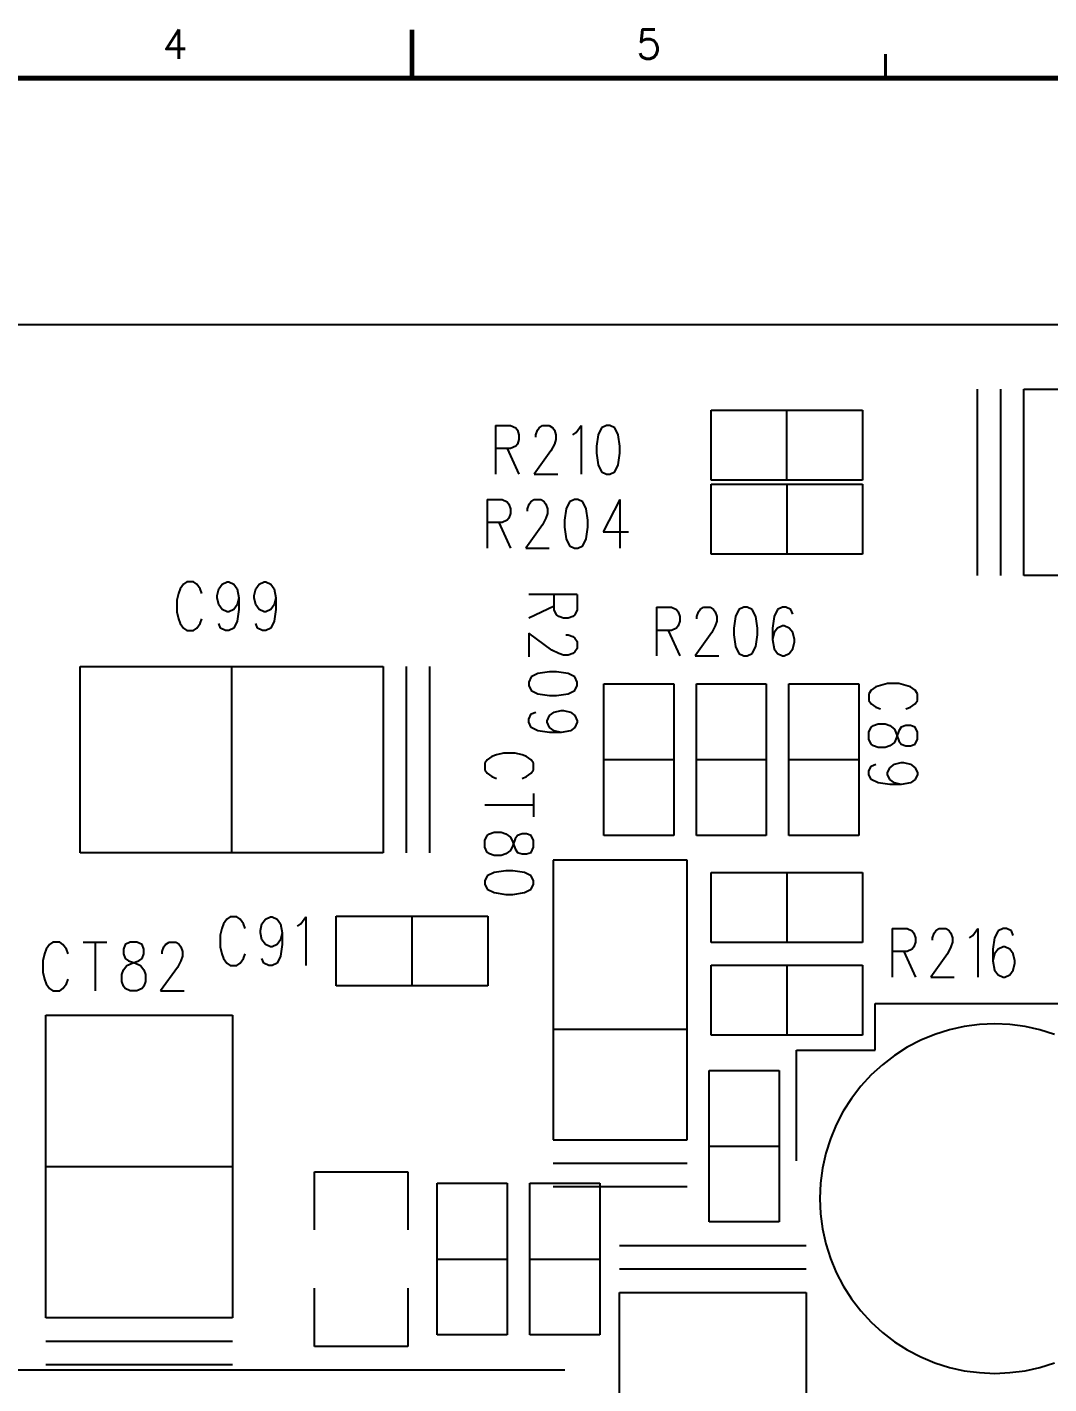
# Model space of a CAD drawing. Extents: x 295 to 953, y 10 to 290.
# Drawn here: x 647.4 to 752.6, y 150.5 to 290.2 of the extents above; entities that cross this region are included whole.
import ezdxf
from ezdxf.enums import TextEntityAlignment as Align

# ---------------------------------------------------------------- set-up
doc = ezdxf.new("R2010")
doc.units = 0
doc.header["$LTSCALE"] = 5
doc.header["$MEASUREMENT"] = 0
doc.layers.get('0').update_dxf_attribs({"linetype": 'CONTINUOUS', "lineweight": 25})
for name, color, linetype in [('SST001026_PHO', 14, 'CONTINUOUS'), ('문자', 4, 'CONTINUOUS'), ('테두리', 3, 'CONTINUOUS')]:
    doc.layers.add(name, color=color, linetype=linetype)
doc.styles.get("Standard").update_dxf_attribs({"font": 'simplex.shx'})

# ---------------------------------------------------------------- blocks, each defined once
blk = doc.blocks.new('C')
at = {"layer": '테두리'}
for points, const_width in [([(210, 290), (210, 285)], 0.5), ([(258.75, 287.5), (258.75, 285)], 0.3), ([(15, 285), (15, 15), (405, 15), (405, 285), (15, 285)], 0.5)]:
    blk.add_lwpolyline(points, dxfattribs=dict(at, const_width=const_width))
at = {"layer": '문자'}
for s, p in [('4', (185.62, 288.5)), ('5', (234.38, 288.5))]:
    blk.add_text(s, height=3, dxfattribs=at).set_placement(p, align=Align.MIDDLE)

msp = doc.modelspace()

# ---------------------------------------------------------------- linework, layer by layer
at = {"layer": 'SST001026_PHO', "color": 7}
for p, q in [((824.98, 259.6), (548.98, 259.6)), ((745.18, 252.98), (745.18, 233.78)), ((747.58, 252.98), (747.58, 233.78)), ((749.98, 252.98), (781.18, 252.98)), ((749.98, 233.78), (749.98, 252.98)), ((717.77, 243.59), (717.77, 250.79)), ((717.77, 250.79), (733.37, 250.79)), ((725.57, 243.59), (725.57, 250.79)), ((733.37, 250.79), (733.37, 243.59)), ((695.58, 249.22), (695.58, 244.22)), ((695.58, 249.22), (697.14, 249.22)), ((697.14, 249.22), (697.66, 248.98)), ((697.66, 248.98), (697.83, 248.74)), ((697.83, 248.74), (698, 248.27)), ((699.73, 248.27), (699.91, 248.74)), ((699.91, 248.74), (700.08, 248.98)), ((700.08, 248.98), (700.43, 249.22)), ((700.43, 249.22), (701.12, 249.22)), ((701.12, 249.22), (701.47, 248.98)), ((701.47, 248.98), (701.64, 248.74)), ((701.64, 248.74), (701.81, 248.27)), ((703.89, 248.5), (704.41, 249.22)), ((704.41, 249.22), (704.41, 244.22)), ((706.49, 248.98), (706.14, 248.27)), ((707.01, 249.22), (706.49, 248.98)), ((707.35, 249.22), (707.01, 249.22)), ((707.87, 248.98), (707.35, 249.22)), ((708.22, 248.27), (707.87, 248.98)), ((698, 247.79), (697.83, 247.31)), ((698, 248.27), (698, 247.79)), ((699.73, 248.03), (699.73, 248.27)), ((701.81, 247.79), (701.64, 247.31)), ((701.81, 248.27), (701.81, 247.79)), ((703.54, 248.27), (703.89, 248.5)), ((706.14, 248.27), (705.97, 247.08)), ((708.39, 247.08), (708.22, 248.27)), ((697.14, 246.84), (695.58, 246.84)), ((696.79, 246.84), (698, 244.22)), ((697.66, 247.08), (697.14, 246.84)), ((697.83, 247.31), (697.66, 247.08)), ((701.29, 246.6), (699.56, 244.22)), ((701.64, 247.31), (701.29, 246.6)), ((705.97, 247.08), (705.97, 246.36)), ((705.97, 246.36), (706.14, 245.17)), ((708.22, 245.17), (708.39, 246.36)), ((708.39, 246.36), (708.39, 247.08)), ((706.14, 245.17), (706.49, 244.46)), ((707.87, 244.46), (708.22, 245.17)), ((699.56, 244.22), (701.99, 244.22)), ((706.49, 244.46), (707.01, 244.22)), ((707.01, 244.22), (707.35, 244.22)), ((707.35, 244.22), (707.87, 244.46)), ((733.37, 243.59), (717.77, 243.59)), ((717.77, 243.17), (733.37, 243.17)), ((717.77, 235.97), (717.77, 243.17)), ((725.57, 243.17), (725.57, 235.97)), ((733.37, 243.17), (733.37, 235.97)), ((694.71, 241.6), (694.71, 236.6)), ((694.71, 241.6), (696.27, 241.6)), ((696.27, 241.6), (696.79, 241.36)), ((696.79, 241.36), (696.96, 241.12)), ((696.96, 241.12), (697.14, 240.65)), ((697.14, 240.65), (697.14, 240.17)), ((698.87, 240.65), (699.04, 241.12)), ((698.87, 240.41), (698.87, 240.65)), ((699.04, 241.12), (699.21, 241.36)), ((699.21, 241.36), (699.56, 241.6)), ((699.56, 241.6), (700.25, 241.6)), ((700.25, 241.6), (700.6, 241.36)), ((700.6, 241.36), (700.77, 241.12)), ((700.77, 241.12), (700.95, 240.65)), ((700.95, 240.65), (700.95, 240.17)), ((702.85, 240.65), (702.68, 239.46)), ((703.2, 241.36), (702.85, 240.65)), ((703.72, 241.6), (703.2, 241.36)), ((704.06, 241.6), (703.72, 241.6)), ((704.58, 241.36), (704.06, 241.6)), ((704.93, 240.65), (704.58, 241.36)), ((705.1, 239.46), (704.93, 240.65)), ((708.39, 241.6), (706.66, 238.27)), ((708.39, 241.6), (708.39, 236.6)), ((696.27, 239.22), (694.71, 239.22)), ((695.92, 239.22), (697.14, 236.6)), ((696.79, 239.46), (696.27, 239.22)), ((696.96, 239.69), (696.79, 239.46)), ((697.14, 240.17), (696.96, 239.69)), ((700.43, 238.98), (698.69, 236.6)), ((700.77, 239.69), (700.43, 238.98)), ((700.95, 240.17), (700.77, 239.69)), ((702.68, 239.46), (702.68, 238.74)), ((705.1, 238.74), (705.1, 239.46)), ((702.68, 238.74), (702.85, 237.55)), ((702.85, 237.55), (703.2, 236.84)), ((704.58, 236.84), (704.93, 237.55)), ((704.93, 237.55), (705.1, 238.74)), ((706.66, 238.27), (709.26, 238.27)), ((698.69, 236.6), (701.12, 236.6)), ((703.2, 236.84), (703.72, 236.6)), ((703.72, 236.6), (704.06, 236.6)), ((704.06, 236.6), (704.58, 236.84)), ((733.37, 235.97), (717.77, 235.97)), ((781.18, 233.78), (749.98, 233.78)), ((663.11, 232.41), (662.93, 231.93)), ((663.45, 232.89), (663.11, 232.41)), ((663.8, 233.12), (663.45, 232.89)), ((664.49, 233.12), (663.8, 233.12)), ((664.84, 232.89), (664.49, 233.12)), ((665.18, 232.41), (664.84, 232.89)), ((665.36, 231.93), (665.18, 232.41)), ((666.92, 231.7), (667.09, 232.41)), ((667.09, 232.41), (667.44, 232.89)), ((667.44, 232.89), (667.96, 233.12)), ((667.96, 233.12), (668.13, 233.12)), ((668.13, 233.12), (668.65, 232.89)), ((668.65, 232.89), (668.99, 232.41)), ((668.99, 232.41), (669.17, 231.46)), ((670.73, 231.7), (670.9, 232.41)), ((670.9, 232.41), (671.25, 232.89)), ((671.25, 232.89), (671.77, 233.12)), ((671.77, 233.12), (671.94, 233.12)), ((671.94, 233.12), (672.46, 232.89)), ((672.46, 232.89), (672.8, 232.41)), ((672.8, 232.41), (672.98, 231.46)), ((662.93, 231.93), (662.76, 231.22)), ((662.76, 231.22), (662.76, 230.03)), ((666.92, 231.46), (666.92, 231.7)), ((667.09, 230.74), (666.92, 231.46)), ((667.44, 230.27), (667.09, 230.74)), ((668.99, 230.74), (668.65, 230.27)), ((669.17, 231.46), (668.99, 230.74)), ((669.17, 231.46), (669.17, 230.27)), ((670.73, 231.46), (670.73, 231.7)), ((670.9, 230.74), (670.73, 231.46)), ((671.25, 230.27), (670.9, 230.74)), ((672.8, 230.74), (672.46, 230.27)), ((672.98, 231.46), (672.8, 230.74)), ((672.98, 231.46), (672.98, 230.27)), ((704, 231.81), (699, 231.81)), ((701.62, 230.6), (699, 229.38)), ((701.62, 230.25), (701.62, 231.81)), ((704, 231.81), (704, 230.25)), ((662.76, 230.03), (662.93, 229.31)), ((662.93, 229.31), (663.11, 228.84)), ((665.18, 228.84), (665.36, 229.31)), ((667.96, 230.03), (667.44, 230.27)), ((668.13, 230.03), (667.96, 230.03)), ((668.65, 230.27), (668.13, 230.03)), ((669.17, 230.27), (668.99, 229.08)), ((671.77, 230.03), (671.25, 230.27)), ((671.94, 230.03), (671.77, 230.03)), ((672.46, 230.27), (671.94, 230.03)), ((672.98, 230.27), (672.8, 229.08)), ((701.86, 229.73), (701.62, 230.25)), ((702.1, 229.56), (701.86, 229.73)), ((702.57, 229.38), (702.1, 229.56)), ((703.05, 229.38), (702.57, 229.38)), ((703.53, 229.56), (703.05, 229.38)), ((703.76, 229.73), (703.53, 229.56)), ((704, 230.25), (703.76, 229.73)), ((712.15, 230.5), (712.15, 225.5)), ((712.15, 230.5), (713.71, 230.5)), ((713.71, 230.5), (714.23, 230.27)), ((714.23, 230.27), (714.4, 230.03)), ((714.4, 230.03), (714.57, 229.55)), ((714.57, 229.55), (714.57, 229.08)), ((716.31, 229.55), (716.48, 230.03)), ((716.31, 229.31), (716.31, 229.55)), ((716.48, 230.03), (716.65, 230.27)), ((716.65, 230.27), (717, 230.5)), ((717, 230.5), (717.69, 230.5)), ((717.69, 230.5), (718.04, 230.27)), ((718.04, 230.27), (718.21, 230.03)), ((718.21, 230.03), (718.38, 229.55)), ((718.38, 229.55), (718.38, 229.08)), ((720.29, 229.55), (720.12, 228.36)), ((720.64, 230.27), (720.29, 229.55)), ((721.16, 230.5), (720.64, 230.27)), ((721.5, 230.5), (721.16, 230.5)), ((722.02, 230.27), (721.5, 230.5)), ((722.37, 229.55), (722.02, 230.27)), ((722.54, 228.36), (722.37, 229.55)), ((724.27, 229.55), (724.1, 228.36)), ((724.62, 230.27), (724.27, 229.55)), ((725.14, 230.5), (724.62, 230.27)), ((725.48, 230.5), (725.14, 230.5)), ((726, 230.27), (725.48, 230.5)), ((726.18, 229.79), (726, 230.27)), ((663.11, 228.84), (663.45, 228.36)), ((663.45, 228.36), (663.8, 228.12)), ((663.8, 228.12), (664.49, 228.12)), ((664.49, 228.12), (664.84, 228.36)), ((664.84, 228.36), (665.18, 228.84)), ((667.26, 228.36), (667.09, 228.84)), ((667.78, 228.12), (667.26, 228.36)), ((668.13, 228.12), (667.78, 228.12)), ((668.65, 228.36), (668.13, 228.12)), ((668.99, 229.08), (668.65, 228.36)), ((671.07, 228.36), (670.9, 228.84)), ((671.59, 228.12), (671.07, 228.36)), ((671.94, 228.12), (671.59, 228.12)), ((672.46, 228.36), (671.94, 228.12)), ((672.8, 229.08), (672.46, 228.36)), ((701.38, 226.09), (699, 227.83)), ((699, 227.83), (699, 225.4)), ((713.71, 228.12), (712.15, 228.12)), ((713.36, 228.12), (714.57, 225.5)), ((714.23, 228.36), (713.71, 228.12)), ((714.4, 228.6), (714.23, 228.36)), ((714.57, 229.08), (714.4, 228.6)), ((717.86, 227.89), (716.13, 225.5)), ((718.21, 228.6), (717.86, 227.89)), ((718.38, 229.08), (718.21, 228.6)), ((720.12, 228.36), (720.12, 227.65)), ((722.54, 227.65), (722.54, 228.36)), ((724.1, 228.36), (724.1, 227.17)), ((724.27, 227.89), (724.1, 227.17)), ((724.62, 228.36), (724.27, 227.89)), ((725.14, 228.6), (724.62, 228.36)), ((725.31, 228.6), (725.14, 228.6)), ((725.83, 228.36), (725.31, 228.6)), ((726.18, 227.89), (725.83, 228.36)), ((726.35, 227.17), (726.18, 227.89)), ((702.81, 227.65), (703.05, 227.65)), ((703.05, 227.65), (703.53, 227.48)), ((703.53, 227.48), (703.76, 227.31)), ((703.76, 227.31), (704, 226.96)), ((704, 226.96), (704, 226.27)), ((720.12, 227.65), (720.29, 226.46)), ((720.29, 226.46), (720.64, 225.74)), ((722.02, 225.74), (722.37, 226.46)), ((722.37, 226.46), (722.54, 227.65)), ((724.1, 227.17), (724.27, 226.22)), ((726.18, 226.22), (726.35, 226.93)), ((726.35, 226.93), (726.35, 227.17)), ((702.1, 225.75), (701.38, 226.09)), ((702.57, 225.57), (702.1, 225.75)), ((703.05, 225.57), (702.57, 225.57)), ((703.53, 225.75), (703.05, 225.57)), ((703.76, 225.92), (703.53, 225.75)), ((704, 226.27), (703.76, 225.92)), ((716.13, 225.5), (718.56, 225.5)), ((720.64, 225.74), (721.16, 225.5)), ((721.16, 225.5), (721.5, 225.5)), ((721.5, 225.5), (722.02, 225.74)), ((724.27, 226.22), (724.62, 225.74)), ((724.62, 225.74), (725.14, 225.5)), ((725.14, 225.5), (725.31, 225.5)), ((725.31, 225.5), (725.83, 225.74)), ((725.83, 225.74), (726.18, 226.22)), ((652.82, 205.21), (652.82, 224.41)), ((652.82, 224.41), (684.02, 224.41)), ((668.42, 205.21), (668.42, 224.41)), ((684.02, 224.41), (684.02, 205.21)), ((686.42, 205.21), (686.42, 224.41)), ((688.82, 205.21), (688.82, 224.41)), ((699.95, 223.67), (699.24, 223.32)), ((701.14, 223.84), (699.95, 223.67)), ((701.86, 223.84), (701.14, 223.84)), ((703.05, 223.67), (701.86, 223.84)), ((703.76, 223.32), (703.05, 223.67)), ((699.24, 223.32), (699, 222.8)), ((699, 222.8), (699, 222.46)), ((699, 222.46), (699.24, 221.94)), ((704, 222.8), (703.76, 223.32)), ((703.76, 221.94), (704, 222.46)), ((704, 222.46), (704, 222.8)), ((706.73, 207.01), (706.73, 222.61)), ((706.73, 222.61), (713.93, 222.61)), ((713.93, 222.61), (713.93, 207.01)), ((716.26, 207.01), (716.26, 222.61)), ((716.26, 222.61), (723.46, 222.61)), ((723.46, 222.61), (723.46, 207.01)), ((725.78, 207.01), (725.78, 222.61)), ((725.78, 222.61), (732.98, 222.61)), ((732.98, 222.61), (732.98, 207.01)), ((734.74, 222.29), (734.26, 221.95)), ((735.22, 222.46), (734.74, 222.29)), ((735.93, 222.64), (735.22, 222.46)), ((737.12, 222.64), (735.93, 222.64)), ((737.84, 222.46), (737.12, 222.64)), ((738.31, 222.29), (737.84, 222.46)), ((738.79, 221.95), (738.31, 222.29)), ((699.24, 221.94), (699.95, 221.59)), ((699.95, 221.59), (701.14, 221.42)), ((701.14, 221.42), (701.86, 221.42)), ((701.86, 221.42), (703.05, 221.59)), ((703.05, 221.59), (703.76, 221.94)), ((734.26, 221.95), (734.03, 221.6)), ((734.03, 221.6), (734.03, 220.91)), ((734.03, 220.91), (734.26, 220.56)), ((739.03, 221.6), (738.79, 221.95)), ((738.79, 220.56), (739.03, 220.91)), ((739.03, 220.91), (739.03, 221.6)), ((699, 218.99), (699.24, 219.51)), ((699.24, 219.51), (699.72, 219.69)), ((701.14, 219.34), (701.62, 219.69)), ((701.62, 219.69), (702.33, 219.86)), ((702.33, 219.86), (702.57, 219.86)), ((702.57, 219.86), (703.29, 219.69)), ((703.29, 219.69), (703.76, 219.34)), ((734.26, 220.56), (734.74, 220.21)), ((734.74, 220.21), (735.22, 220.04)), ((737.84, 220.04), (738.31, 220.21)), ((738.31, 220.21), (738.79, 220.56)), ((699, 218.65), (699, 218.99)), ((699.24, 218.13), (699, 218.65)), ((699.95, 217.78), (699.24, 218.13)), ((700.91, 218.82), (701.14, 219.34)), ((700.91, 218.65), (700.91, 218.82)), ((701.14, 218.13), (700.91, 218.65)), ((701.62, 217.78), (701.14, 218.13)), ((703.76, 218.13), (703.29, 217.78)), ((703.76, 219.34), (704, 218.82)), ((704, 218.65), (703.76, 218.13)), ((704, 218.82), (704, 218.65)), ((734.03, 217.62), (734.26, 218.14)), ((734.26, 218.14), (734.5, 218.31)), ((734.5, 218.31), (734.98, 218.48)), ((734.98, 218.48), (735.69, 218.48)), ((735.69, 218.48), (736.17, 218.31)), ((736.17, 218.31), (736.65, 217.96)), ((737.36, 218.14), (737.12, 217.79)), ((737.84, 218.31), (737.36, 218.14)), ((738.31, 218.31), (737.84, 218.31)), ((738.79, 218.14), (738.31, 218.31)), ((739.03, 217.62), (738.79, 218.14)), ((701.14, 217.61), (699.95, 217.78)), ((702.33, 217.61), (701.14, 217.61)), ((702.33, 217.61), (701.62, 217.78)), ((703.29, 217.78), (702.33, 217.61)), ((734.03, 216.92), (734.03, 217.62)), ((734.26, 216.4), (734.03, 216.92)), ((736.65, 217.96), (736.88, 217.44)), ((736.88, 217.1), (736.65, 216.58)), ((737.12, 217.79), (736.88, 217.1)), ((736.88, 217.44), (737.12, 216.75)), ((737.12, 216.75), (737.36, 216.4)), ((738.79, 216.4), (739.03, 216.92)), ((739.03, 216.92), (739.03, 217.62)), ((695.69, 215.31), (695.22, 215.14)), ((696.41, 215.48), (695.69, 215.31)), ((697.6, 215.48), (696.41, 215.48)), ((698.31, 215.31), (697.6, 215.48)), ((698.79, 215.14), (698.31, 215.31)), ((734.5, 216.23), (734.26, 216.4)), ((734.98, 216.06), (734.5, 216.23)), ((735.69, 216.06), (734.98, 216.06)), ((736.17, 216.23), (735.69, 216.06)), ((736.65, 216.58), (736.17, 216.23)), ((737.36, 216.4), (737.84, 216.23)), ((737.84, 216.23), (738.31, 216.23)), ((738.31, 216.23), (738.79, 216.4)), ((694.74, 214.79), (694.5, 214.44)), ((694.5, 214.44), (694.5, 213.75)), ((695.22, 215.14), (694.74, 214.79)), ((699.26, 214.79), (698.79, 215.14)), ((699.5, 214.44), (699.26, 214.79)), ((699.5, 213.75), (699.5, 214.44)), ((706.73, 214.81), (713.93, 214.81)), ((716.26, 214.81), (723.46, 214.81)), ((725.78, 214.81), (732.98, 214.81)), ((734.03, 213.63), (734.26, 214.15)), ((734.26, 214.15), (734.74, 214.33)), ((735.93, 213.46), (736.17, 213.98)), ((736.17, 213.98), (736.65, 214.33)), ((736.65, 214.33), (737.36, 214.5)), ((737.36, 214.5), (737.6, 214.5)), ((737.6, 214.5), (738.31, 214.33)), ((738.31, 214.33), (738.79, 213.98)), ((738.79, 213.98), (739.03, 213.46)), ((694.5, 213.75), (694.74, 213.4)), ((694.74, 213.4), (695.22, 213.06)), ((695.22, 213.06), (695.69, 212.88)), ((698.31, 212.88), (698.79, 213.06)), ((698.79, 213.06), (699.26, 213.4)), ((699.26, 213.4), (699.5, 213.75)), ((734.03, 213.29), (734.03, 213.63)), ((734.26, 212.77), (734.03, 213.29)), ((734.98, 212.42), (734.26, 212.77)), ((736.17, 212.25), (734.98, 212.42)), ((735.93, 213.29), (735.93, 213.46)), ((736.17, 212.77), (735.93, 213.29)), ((736.65, 212.42), (736.17, 212.77)), ((737.36, 212.25), (736.65, 212.42)), ((738.31, 212.42), (737.36, 212.25)), ((738.79, 212.77), (738.31, 212.42)), ((739.03, 213.29), (738.79, 212.77)), ((739.03, 213.46), (739.03, 213.29)), ((699.5, 211.33), (699.5, 208.9)), ((737.36, 212.25), (736.17, 212.25)), ((699.5, 210.11), (694.5, 210.11)), ((694.5, 206.48), (694.74, 207)), ((694.74, 207), (694.98, 207.17)), ((694.98, 207.17), (695.45, 207.34)), ((695.45, 207.34), (696.17, 207.34)), ((696.17, 207.34), (696.64, 207.17)), ((696.64, 207.17), (697.12, 206.82)), ((697.12, 206.82), (697.36, 206.3)), ((697.83, 207), (697.6, 206.65)), ((698.31, 207.17), (697.83, 207)), ((698.79, 207.17), (698.31, 207.17)), ((699.26, 207), (698.79, 207.17)), ((699.5, 206.48), (699.26, 207)), ((713.93, 207.01), (706.73, 207.01)), ((723.46, 207.01), (716.26, 207.01)), ((732.98, 207.01), (725.78, 207.01)), ((694.5, 205.78), (694.5, 206.48)), ((694.74, 205.26), (694.5, 205.78)), ((697.12, 205.44), (696.64, 205.09)), ((697.36, 205.96), (697.12, 205.44)), ((697.6, 206.65), (697.36, 205.96)), ((697.36, 206.3), (697.6, 205.61)), ((697.6, 205.61), (697.83, 205.26)), ((699.26, 205.26), (699.5, 205.78)), ((699.5, 205.78), (699.5, 206.48)), ((684.02, 205.21), (652.82, 205.21)), ((694.98, 205.09), (694.74, 205.26)), ((695.45, 204.92), (694.98, 205.09)), ((696.17, 204.92), (695.45, 204.92)), ((696.64, 205.09), (696.17, 204.92)), ((697.83, 205.26), (698.31, 205.09)), ((698.31, 205.09), (698.79, 205.09)), ((698.79, 205.09), (699.26, 205.26)), ((715.33, 204.45), (701.53, 204.45)), ((701.53, 204.45), (701.53, 193.64)), ((715.33, 193.64), (715.33, 204.45)), ((694.74, 202.84), (694.5, 202.32)), ((695.45, 203.19), (694.74, 202.84)), ((696.64, 203.36), (695.45, 203.19)), ((697.36, 203.36), (696.64, 203.36)), ((698.55, 203.19), (697.36, 203.36)), ((699.26, 202.84), (698.55, 203.19)), ((699.5, 202.32), (699.26, 202.84)), ((717.77, 203.17), (733.37, 203.17)), ((717.77, 195.97), (717.77, 203.17)), ((725.57, 203.17), (725.57, 195.97)), ((733.37, 203.17), (733.37, 195.97)), ((694.5, 202.32), (694.5, 201.97)), ((694.5, 201.97), (694.74, 201.45)), ((694.74, 201.45), (695.45, 201.11)), ((698.55, 201.11), (699.26, 201.45)), ((699.26, 201.45), (699.5, 201.97)), ((699.5, 201.97), (699.5, 202.32)), ((695.45, 201.11), (696.64, 200.93)), ((696.64, 200.93), (697.36, 200.93)), ((697.36, 200.93), (698.55, 201.11)), ((668.25, 198.62), (667.91, 198.39)), ((668.95, 198.62), (668.25, 198.62)), ((669.29, 198.39), (668.95, 198.62)), ((671.89, 198.39), (672.41, 198.62)), ((672.41, 198.62), (672.58, 198.62)), ((672.58, 198.62), (673.1, 198.39)), ((675.53, 197.91), (676.05, 198.62)), ((676.05, 198.62), (676.05, 193.62)), ((679.18, 198.7), (694.78, 198.7)), ((679.18, 191.5), (679.18, 198.7)), ((686.98, 198.7), (686.98, 191.5)), ((694.78, 198.7), (694.78, 191.5)), ((667.39, 197.43), (667.22, 196.72)), ((667.56, 197.91), (667.39, 197.43)), ((667.91, 198.39), (667.56, 197.91)), ((669.64, 197.91), (669.29, 198.39)), ((669.81, 197.43), (669.64, 197.91)), ((671.37, 197.2), (671.54, 197.91)), ((671.37, 196.96), (671.37, 197.2)), ((671.54, 197.91), (671.89, 198.39)), ((673.1, 198.39), (673.45, 197.91)), ((673.45, 197.91), (673.62, 196.96)), ((675.18, 197.67), (675.53, 197.91)), ((736.41, 197.42), (736.41, 192.42)), ((736.41, 197.42), (737.97, 197.42)), ((737.97, 197.42), (738.49, 197.19)), ((738.49, 197.19), (738.66, 196.95)), ((740.74, 196.95), (740.91, 197.19)), ((740.91, 197.19), (741.26, 197.42)), ((741.26, 197.42), (741.95, 197.42)), ((741.95, 197.42), (742.3, 197.19)), ((742.3, 197.19), (742.47, 196.95)), ((744.72, 196.71), (745.24, 197.42)), ((745.24, 197.42), (745.24, 192.42)), ((747.32, 197.19), (746.97, 196.47)), ((747.84, 197.42), (747.32, 197.19)), ((748.19, 197.42), (747.84, 197.42)), ((748.71, 197.19), (748.19, 197.42)), ((748.88, 196.71), (748.71, 197.19)), ((649.67, 195.77), (649.32, 195.29)), ((650.02, 196), (649.67, 195.77)), ((650.71, 196), (650.02, 196)), ((651.05, 195.77), (650.71, 196)), ((651.4, 195.29), (651.05, 195.77)), ((653.13, 196), (655.56, 196)), ((654.35, 196), (654.35, 191)), ((657.46, 195.77), (657.29, 195.29)), ((657.98, 196), (657.46, 195.77)), ((658.67, 196), (657.98, 196)), ((659.19, 195.77), (658.67, 196)), ((659.37, 195.29), (659.19, 195.77)), ((661.45, 195.53), (661.62, 195.77)), ((661.62, 195.77), (661.97, 196)), ((661.97, 196), (662.66, 196)), ((662.66, 196), (663, 195.77)), ((663, 195.77), (663.18, 195.53)), ((667.22, 196.72), (667.22, 195.53)), ((671.54, 196.24), (671.37, 196.96)), ((671.89, 195.77), (671.54, 196.24)), ((672.41, 195.53), (671.89, 195.77)), ((673.1, 195.77), (672.58, 195.53)), ((673.45, 196.24), (673.1, 195.77)), ((673.62, 196.96), (673.45, 196.24)), ((673.62, 195.77), (673.45, 194.58)), ((673.62, 196.96), (673.62, 195.77)), ((733.37, 195.97), (717.77, 195.97)), ((738.66, 196.95), (738.83, 196.47)), ((738.83, 196), (738.66, 195.52)), ((738.83, 196.47), (738.83, 196)), ((740.57, 196.47), (740.74, 196.95)), ((740.57, 196.23), (740.57, 196.47)), ((742.47, 196.95), (742.64, 196.47)), ((742.64, 196), (742.47, 195.52)), ((742.64, 196.47), (742.64, 196)), ((744.38, 196.47), (744.72, 196.71)), ((746.97, 196.47), (746.8, 195.28)), ((649.15, 194.81), (648.98, 194.1)), ((649.32, 195.29), (649.15, 194.81)), ((651.57, 194.81), (651.4, 195.29)), ((657.29, 195.29), (657.29, 194.81)), ((657.29, 194.81), (657.46, 194.34)), ((657.46, 194.34), (657.81, 194.1)), ((658.85, 194.1), (659.19, 194.34)), ((659.19, 194.34), (659.37, 194.81)), ((659.37, 194.81), (659.37, 195.29)), ((661.27, 195.05), (661.45, 195.53)), ((661.27, 194.81), (661.27, 195.05)), ((663.18, 195.53), (663.35, 195.05)), ((663.35, 194.58), (663.18, 194.1)), ((663.35, 195.05), (663.35, 194.58)), ((667.22, 195.53), (667.39, 194.81)), ((667.39, 194.81), (667.56, 194.34)), ((667.56, 194.34), (667.91, 193.86)), ((669.29, 193.86), (669.64, 194.34)), ((669.64, 194.34), (669.81, 194.81)), ((671.72, 193.86), (671.54, 194.34)), ((672.58, 195.53), (672.41, 195.53)), ((673.45, 194.58), (673.1, 193.86)), ((737.97, 195.04), (736.41, 195.04)), ((737.62, 195.04), (738.83, 192.42)), ((738.49, 195.28), (737.97, 195.04)), ((738.66, 195.52), (738.49, 195.28)), ((742.13, 194.8), (740.39, 192.42)), ((742.47, 195.52), (742.13, 194.8)), ((746.8, 195.28), (746.8, 194.09)), ((746.97, 194.8), (746.8, 194.09)), ((747.32, 195.28), (746.97, 194.8)), ((747.84, 195.52), (747.32, 195.28)), ((748.01, 195.52), (747.84, 195.52)), ((748.53, 195.28), (748.01, 195.52)), ((748.88, 194.8), (748.53, 195.28)), ((749.05, 194.09), (748.88, 194.8)), ((648.98, 194.1), (648.98, 192.91)), ((648.98, 192.91), (649.15, 192.19)), ((657.12, 192.67), (657.29, 193.15)), ((657.29, 193.15), (657.64, 193.62)), ((657.64, 193.62), (658.16, 193.86)), ((657.81, 194.1), (658.5, 193.86)), ((658.16, 193.86), (658.85, 194.1)), ((658.5, 193.86), (659.02, 193.62)), ((659.02, 193.62), (659.37, 193.15)), ((659.37, 193.15), (659.54, 192.67)), ((662.83, 193.39), (661.1, 191)), ((663.18, 194.1), (662.83, 193.39)), ((667.91, 193.86), (668.25, 193.62)), ((668.25, 193.62), (668.95, 193.62)), ((668.95, 193.62), (669.29, 193.86)), ((672.24, 193.62), (671.72, 193.86)), ((672.58, 193.62), (672.24, 193.62)), ((673.1, 193.86), (672.58, 193.62)), ((701.53, 193.64), (701.53, 191.84)), ((715.33, 191.84), (715.33, 193.64)), ((717.77, 193.64), (733.37, 193.64)), ((717.77, 186.44), (717.77, 193.64)), ((725.57, 193.64), (725.57, 186.44)), ((733.37, 193.64), (733.37, 186.44)), ((746.8, 194.09), (746.97, 193.14)), ((746.97, 193.14), (747.32, 192.66)), ((748.53, 192.66), (748.88, 193.14)), ((748.88, 193.14), (749.05, 193.85)), ((749.05, 193.85), (749.05, 194.09)), ((649.15, 192.19), (649.32, 191.72)), ((649.32, 191.72), (649.67, 191.24)), ((651.05, 191.24), (651.4, 191.72)), ((651.4, 191.72), (651.57, 192.19)), ((657.12, 191.96), (657.12, 192.67)), ((657.29, 191.48), (657.12, 191.96)), ((657.46, 191.24), (657.29, 191.48)), ((659.37, 191.48), (659.19, 191.24)), ((659.54, 191.96), (659.37, 191.48)), ((659.54, 192.67), (659.54, 191.96)), ((694.78, 191.5), (679.18, 191.5)), ((701.53, 191.84), (701.53, 188.55)), ((715.33, 188.55), (715.33, 191.84)), ((740.39, 192.42), (742.82, 192.42)), ((747.32, 192.66), (747.84, 192.42)), ((747.84, 192.42), (748.01, 192.42)), ((748.01, 192.42), (748.53, 192.66)), ((649.67, 191.24), (650.02, 191)), ((650.02, 191), (650.71, 191)), ((650.71, 191), (651.05, 191.24)), ((657.98, 191), (657.46, 191.24)), ((658.67, 191), (657.98, 191)), ((659.19, 191.24), (658.67, 191)), ((661.1, 191), (663.52, 191)), ((734.68, 184.9), (734.68, 189.7)), ((734.68, 189.7), (756.88, 189.7)), ((649.3, 157.3), (649.3, 188.5)), ((649.3, 188.5), (668.5, 188.5)), ((668.5, 188.5), (668.5, 157.3)), ((701.53, 188.55), (701.53, 185.84)), ((715.33, 185.84), (715.33, 188.55)), ((743.85, 187.33), (742.32, 186.99)), ((745.41, 187.53), (743.85, 187.33)), ((746.98, 187.6), (745.41, 187.53)), ((748.55, 187.53), (746.98, 187.6)), ((750.1, 187.33), (748.55, 187.53)), ((751.64, 186.99), (750.1, 187.33)), ((701.53, 187.04), (715.33, 187.04)), ((733.37, 186.44), (717.77, 186.44)), ((739.37, 185.91), (737.98, 185.19)), ((740.82, 186.51), (739.37, 185.91)), ((742.32, 186.99), (740.82, 186.51)), ((753.13, 186.51), (751.64, 186.99)), ((701.53, 185.84), (701.53, 175.64)), ((715.33, 175.64), (715.33, 185.84)), ((726.58, 173.5), (726.58, 184.9)), ((726.58, 184.9), (734.68, 184.9)), ((737.98, 185.19), (736.65, 184.34)), ((735.41, 183.39), (734.25, 182.33)), ((736.65, 184.34), (735.41, 183.39)), ((717.58, 167.2), (717.58, 182.8)), ((717.58, 182.8), (724.78, 182.8)), ((724.78, 182.8), (724.78, 167.2)), ((734.25, 182.33), (733.19, 181.17)), ((733.19, 181.17), (732.23, 179.92)), ((732.23, 179.92), (731.39, 178.6)), ((731.39, 178.6), (730.66, 177.21)), ((730.66, 177.21), (730.06, 175.76)), ((701.53, 175.64), (715.33, 175.64)), ((717.58, 175), (724.78, 175)), ((730.06, 175.76), (729.59, 174.26)), ((729.59, 174.26), (729.25, 172.73)), ((649.3, 172.9), (668.5, 172.9)), ((676.96, 166.37), (676.96, 172.37)), ((676.96, 172.37), (686.56, 172.37)), ((686.56, 172.37), (686.56, 166.37)), ((701.53, 173.24), (715.33, 173.24)), ((729.25, 172.73), (729.05, 171.17)), ((689.59, 155.57), (689.59, 171.17)), ((689.59, 171.17), (696.79, 171.17)), ((696.79, 171.17), (696.79, 155.57)), ((699.11, 155.57), (699.11, 171.17)), ((699.11, 171.17), (706.31, 171.17)), ((701.53, 170.84), (715.33, 170.84)), ((706.31, 171.17), (706.31, 155.57)), ((729.05, 171.17), (728.98, 169.6)), ((728.98, 169.6), (729.05, 168.03)), ((729.05, 168.03), (729.25, 166.47)), ((724.78, 167.2), (717.58, 167.2)), ((729.25, 166.47), (729.59, 164.94)), ((729.59, 164.94), (730.06, 163.44)), ((727.55, 164.72), (708.35, 164.72)), ((689.59, 163.37), (696.79, 163.37)), ((699.11, 163.37), (706.31, 163.37)), ((727.55, 162.32), (708.35, 162.32)), ((730.06, 163.44), (730.66, 161.99)), ((730.66, 161.99), (731.39, 160.6)), ((676.96, 154.37), (676.96, 160.37)), ((686.56, 160.37), (686.56, 154.37)), ((708.35, 128.72), (708.35, 159.92)), ((708.35, 159.92), (727.55, 159.92)), ((727.55, 159.92), (727.55, 128.72)), ((731.39, 160.6), (732.23, 159.28)), ((732.23, 159.28), (733.19, 158.03)), ((733.19, 158.03), (734.25, 156.87)), ((668.5, 157.3), (649.3, 157.3)), ((734.25, 156.87), (735.41, 155.81)), ((696.79, 155.57), (689.59, 155.57)), ((706.31, 155.57), (699.11, 155.57)), ((735.41, 155.81), (736.65, 154.86)), ((649.3, 154.9), (668.5, 154.9)), ((686.56, 154.37), (676.96, 154.37)), ((736.65, 154.86), (737.98, 154.01)), ((737.98, 154.01), (739.37, 153.29)), ((649.3, 152.5), (668.5, 152.5)), ((739.37, 153.29), (740.82, 152.69)), ((740.82, 152.69), (742.32, 152.21)), ((751.64, 152.21), (753.13, 152.69)), ((702.71, 151.94), (643.66, 151.94)), ((742.32, 152.21), (743.85, 151.87)), ((743.85, 151.87), (745.41, 151.67)), ((745.41, 151.67), (746.98, 151.6)), ((746.98, 151.6), (748.55, 151.67)), ((748.55, 151.67), (750.1, 151.87)), ((750.1, 151.87), (751.64, 152.21))]:
    msp.add_line(p, q, dxfattribs=at)

# ---------------------------------------------------------------- block references
msp.add_blockref('C', (476.98, 0))

doc.saveas('drawing.dxf')
